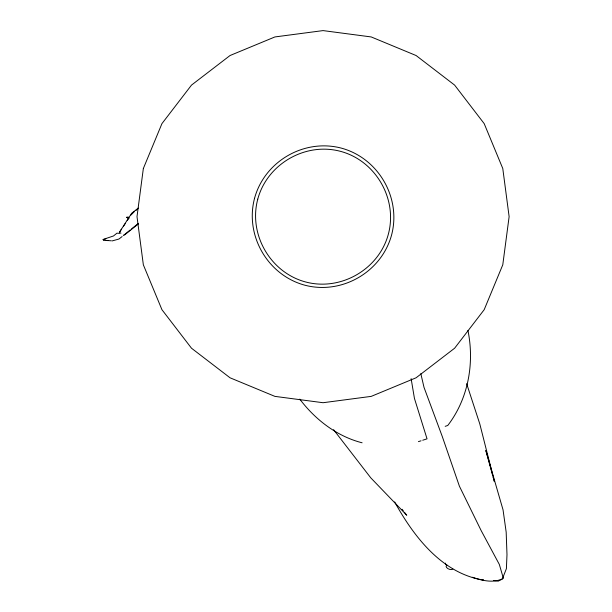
<?xml version="1.0" encoding="UTF-8"?>
<svg xmlns="http://www.w3.org/2000/svg" width="612" height="612" viewBox="0 0 612 612"><rect width="100%" height="100%" fill="white"/><g stroke="black" fill="none" stroke-linecap="round" stroke-linejoin="round"><path stroke-width="0.92" d="M112.095 240.937L118.919 239.04L122.14 236.538M445.521 564.547L445.574 563.116M452.826 569.083C450.547 570.897 443.914 567.408 446.798 564.945M119.914 231.588L121.49 229.232M123.586 226.08L125.162 223.717M127.258 220.565L128.834 218.209M130.93 215.057L134.189 211.76M123.28 235.605L130.149 230.013M131.618 228.834L138.228 223.525M138.526 223.763L124.565 234.97L124.175 234.48M138.312 208.08L131.687 213.244L119.409 232.285M135.665 210.612L137.134 209.465M126.952 217.176C127.067 217.298 127.12 218.155 128.941 217.574M105.884 238.871L104.4 239.292M445.184 426.327L447.762 425.485C468.348 398.695 474.629 363.184 467.928 330.411M418.432 441.642L421.018 440.801M422.731 440.235L427.038 438.835L414.439 398.412L411.134 378.667M119.776 233.356L116.93 233.172L113.495 235.972L102.877 239.529L103.895 240.233L108.026 240.615M103.803 240.218L103.765 240.126M128.543 217.122L127.181 217.199L127.503 217.535M106.182 240.44L111.254 240.791M493.563 580.52L498.191 581.155L502.307 579.067L506.399 568.67L506.988 554.648L506.178 532.157L503.049 509.873L485.836 450.44L491.337 470.636M362.105 442.79C337.005 436.41 315.226 419.633 299.781 399.131M127.212 217.673L128.895 218.407M472.303 577.254C482.034 580.558 493.785 583.557 503.37 578.317L499.338 564.455L481.139 530.558L459.398 486.18L442.254 436.448L424.017 387.381L420.819 373.641M481.935 579.411L483.579 580.107C442.017 573.444 413.735 536.625 394.663 501.917M119.386 232.376L120.939 233.164M127.388 217.765L126.715 217.26M402.092 509.276L403.254 510.76M404.417 512.244L406.735 515.22L370.765 477.834L333.578 429.67M466.642 383.67L479.793 423.917L494.412 481.652L493.088 477.062M491.841 472.472L492.591 475.226M143.346 168.507L137.004 216.656L143.346 264.812L161.935 309.687L191.502 348.22L230.035 377.788L274.91 396.377L323.067 402.719L371.216 396.377L416.091 377.788L454.624 348.22L484.191 309.687L502.781 264.812L509.123 216.656L502.781 168.507L484.191 123.632L454.624 85.099L416.091 55.524L371.216 36.942L323.067 30.6L274.91 36.942L230.035 55.524L191.502 85.099L161.935 123.632L143.346 168.507M254.546 198.303C244.723 235.444 267.628 275.109 304.707 285.169C341.848 294.999 381.513 272.095 391.581 235.016C401.403 197.875 378.499 158.21 341.42 148.142C304.279 138.32 264.613 161.216 254.546 198.303M257.767 199.16C248.296 234.32 270.382 272.577 305.564 281.956C340.723 291.427 378.981 269.334 388.36 234.151C397.831 198.999 375.745 160.742 340.563 151.363C305.403 141.892 267.146 163.978 257.767 199.16"/></g></svg>
